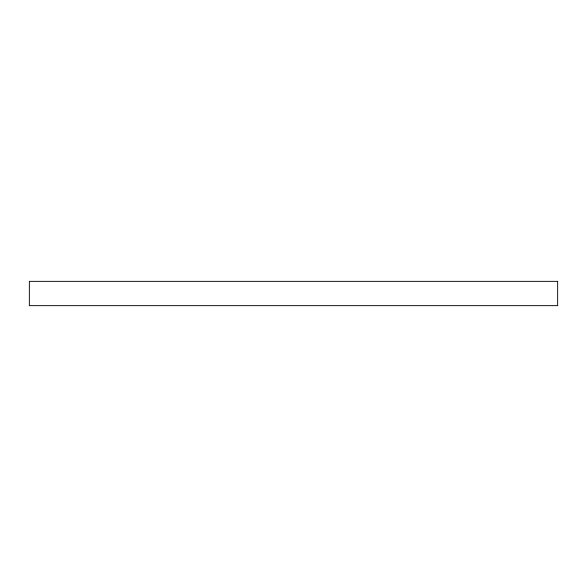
<?xml version="1.0" encoding="UTF-8"?>
<svg xmlns="http://www.w3.org/2000/svg" width="587" height="587" viewBox="0 0 587 587"><rect width="100%" height="100%" fill="white"/><g stroke="black" fill="none" stroke-linecap="round" stroke-linejoin="round"><path stroke-width="0.88" d="M557.65 281.349L29.35 281.349L29.35 305.651L557.65 305.651L557.65 281.349"/></g></svg>
